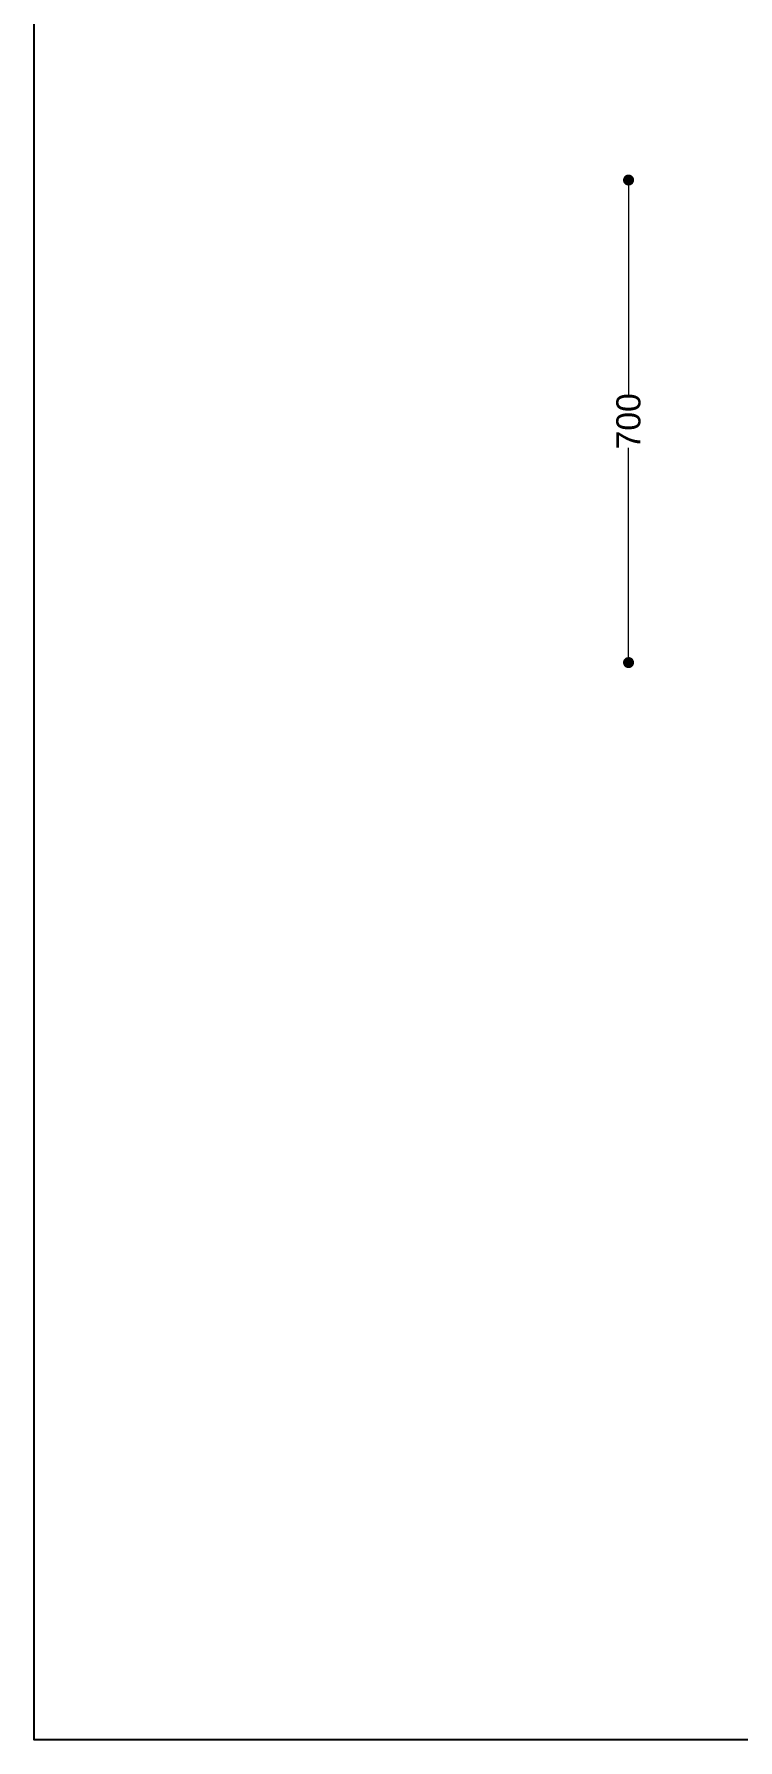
# Model space of a CAD drawing. Header units: millimetres. Extents: x 27990 to 31024, y 14151 to 18280.
# Drawn here: x 27990 to 29012, y 14151 to 16626 of the extents above; entities that cross this region are included whole.
import ezdxf

# ---------------------------------------------------------------- set-up
doc = ezdxf.new("R2010")
doc.units = ezdxf.units.MM
doc.header["$LTSCALE"] = 3
doc.styles.get("Standard").update_dxf_attribs({"font": 'arial.ttf'})
doc.dimstyles.new('MATEUSZ', dxfattribs={"dimtxt": 35, "dimasz": 16, "dimexe": 0.18, "dimexo": 0.0625, "dimgap": 0.09, "dimtad": 0, "dimdec": 0, "dimdsep": 46, "dimtxsty": 'Standard', "dimblk": 'DOT', "dimcen": 0.09, "dimse1": 1, "dimse2": 1, "dimadec": 0, "dimazin": 0, "dimtfac": 1, "dimtdec": 0, "dimtofl": 0, "dimtmove": 0, "dimatfit": 3, "dimfxl": 0, "dimtolj": 1, "dimtzin": 0, "dimlwd": 9, "dimlwe": 9, "dimarcsym": 0})

# ---------------------------------------------------------------- blocks, each defined once
blk = doc.blocks.new('_Dot')
at = {"color": 0, "linetype": 'ByBlock', "lineweight": -2}
blk.add_line((-0.5, 0), (-1, 0), dxfattribs=at)
at = {"color": 0, "linetype": 'ByBlock', "const_width": 0.5}
blk.add_lwpolyline([(-0.25, 0, 1), (0.25, 0, 1)], format="xyb", close=True, dxfattribs=at)
blk = doc.blocks.new('*D16')
at = {"color": 0, "lineweight": 9}
for p, q in [((28852.9, 16398), (28852.9, 16102.6)), ((28852.9, 15730), (28852.9, 16025.5))]:
    blk.add_line(p, q, dxfattribs=at)
at = {"layer": 'Defpoints', "color": 0}
for p in [(29105.7, 16414), (28852.9, 15714), (29369.9, 15714)]:
    blk.add_point(p, dxfattribs=at)
at = {"color": 0, "lineweight": 9, "xscale": 16, "yscale": 16, "zscale": 16}
for p, rotation in [((28852.9, 16414), 90), ((28852.9, 15714), 270)]:
    blk.add_blockref('_Dot', p, dxfattribs=dict(at, rotation=rotation))
at = {"color": 0, "insert": (28852.9, 16064), "char_height": 35, "attachment_point": 5, "rotation": 90}
blk.add_mtext('\\A1;700', dxfattribs=at)

msp = doc.modelspace()

# ---------------------------------------------------------------- linework, layer by layer
msp.add_lwpolyline([(27990, 18280.2), (31024.1, 18280.2), (31024.1, 14151.2), (27990, 14151.2)], close=True)

# ---------------------------------------------------------------- dimensions: what is measured, and where the dimension line sits
dim = msp.add_linear_dim(base=(28852.9, 15714), p1=(29105.7, 16414), p2=(29369.9, 15714), angle=90, dimstyle='MATEUSZ')
dim.commit()
dim.dimension.update_dxf_attribs({"geometry": '*D16', "text_midpoint": (28852.9, 16064)})

doc.saveas('drawing.dxf')
